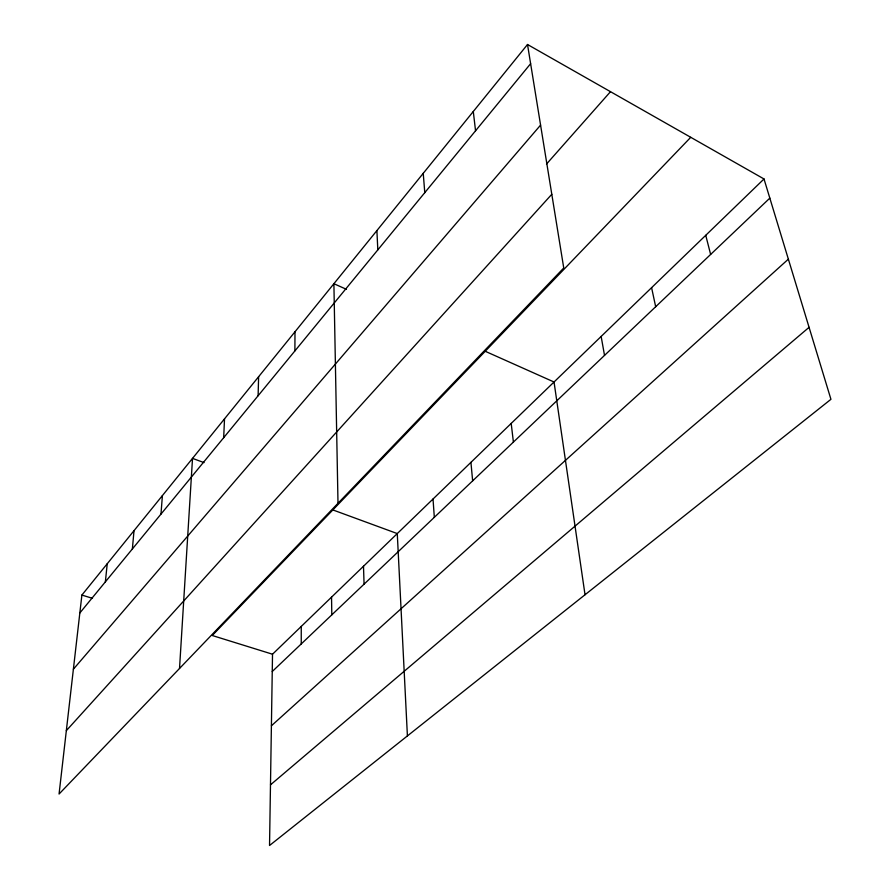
<?xml version="1.0" encoding="UTF-8"?>
<svg xmlns="http://www.w3.org/2000/svg" width="890" height="890" viewBox="0 0 890 890"><rect width="100%" height="100%" fill="white"/><g stroke="black" fill="none" stroke-linecap="round" stroke-linejoin="round"><path stroke-width="1.33" d="M301.243 643.937L301.254 626.427M294.89 350.916L294.991 331.781M764.009 178.968L272.518 654.217L269.536 845.5L830.937 399.31L764.009 178.968L527.514 44.5L81.891 595.065L59.063 794.025L563.748 268.001L527.514 44.5M258.111 395.727L258.612 376.726M223.679 437.691L224.525 418.834M179.524 668.468L192.518 458.383L204.033 462.611M160.979 514.086L162.403 495.585M132.365 548.963L134.023 530.651M105.365 581.86L107.234 563.759M79.844 612.965L530.629 63.68M73.38 669.213L540.586 125.101M546.505 164.06L610.495 91.681M66.327 730.668L551.8 194.287M690.74 137.305L212.243 635.505L272.518 654.217M272.251 671.516L769.828 198.125M271.406 725.784L788.362 259.157M270.482 784.847L809.077 327.331M81.891 595.065L92.504 598.347M332.86 509.926L397.274 533.577L407.409 735.919M346.421 289.306L333.895 283.721L338 503.284M485.228 351.283L554.036 382.01L585.03 594.754M705.737 235.316L710.632 254.44M651.591 287.67L655.674 306.727M601.151 336.453L604.521 355.399M511.194 423.429L513.397 442.096M473.291 111.495L475.549 130.786M470.932 462.366L472.646 480.856M423.24 173.328L424.775 192.663M433.03 499.012L434.32 517.335M376.904 230.577L377.816 249.879M363.498 566.24L364.066 584.163M331.547 597.145L331.803 614.868"/></g></svg>
